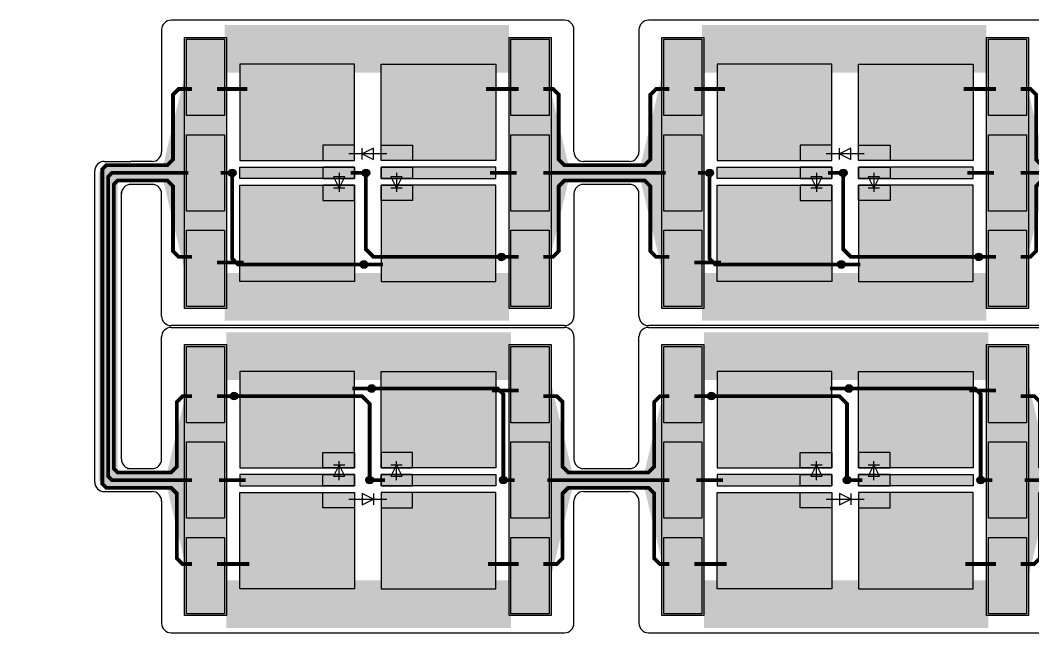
# Model space of a CAD drawing. Extents: x 1822 to 2392, y 725 to 1125.
# Drawn here: x 1884.5 to 1937.5, y 821.1 to 853.2 of the extents above; entities that cross this region are included whole.
import ezdxf

# ---------------------------------------------------------------- set-up
doc = ezdxf.new("R2010")
doc.units = 0
doc.header["$LTSCALE"] = 0.2
for name, color, linetype in [('BS', 1, 'CONTINUOUS'), ('Durchsteiger', 3, 'CONTINUOUS'), ('LED', 7, 'CONTINUOUS'), ('LS', 5, 'CONTINUOUS'), ('Rand', 6, 'CONTINUOUS')]:
    doc.layers.add(name, color=color, linetype=linetype)

msp = doc.modelspace()

# ---------------------------------------------------------------- hatches: boundary and pattern name
at = {"layer": 'BS'}
h = msp.add_hatch(color=256, dxfattribs=at)
h.paths.add_polyline_path([(1893.2, 838.2), (1895.2, 838.2), (1895.2, 842.2), (1893.2, 842.2)])
h.paths.add_polyline_path([(1893.2, 843.2), (1895.2, 843.2), (1895.2, 847.2), (1893.2, 847.2)])
h.paths.add_polyline_path([(1893.2, 848.2), (1895.2, 848.2), (1895.2, 852.2), (1893.2, 852.2)])
h = msp.add_hatch(color=256, dxfattribs=at)
h.paths.add_polyline_path([(1910.2, 838.2), (1912.2, 838.2), (1912.2, 842.2), (1910.2, 842.2)])
h.paths.add_polyline_path([(1910.2, 843.2), (1912.2, 843.2), (1912.2, 847.2), (1910.2, 847.2)])
h.paths.add_polyline_path([(1910.2, 848.2), (1912.2, 848.2), (1912.2, 852.2), (1910.2, 852.2)])
h = msp.add_hatch(color=256, dxfattribs=at)
h.paths.add_polyline_path([(1918.2, 838.2), (1920.2, 838.2), (1920.2, 842.2), (1918.2, 842.2)])
h.paths.add_polyline_path([(1918.2, 843.2), (1920.2, 843.2), (1920.2, 847.2), (1918.2, 847.2)])
h.paths.add_polyline_path([(1918.2, 848.2), (1920.2, 848.2), (1920.2, 852.2), (1918.2, 852.2)])
h = msp.add_hatch(color=256, dxfattribs=at)
h.paths.add_polyline_path([(1935.2, 838.2), (1937.2, 838.2), (1937.2, 842.2), (1935.2, 842.2)])
h.paths.add_polyline_path([(1935.2, 843.2), (1937.2, 843.2), (1937.2, 847.2), (1935.2, 847.2)])
h.paths.add_polyline_path([(1935.2, 848.2), (1937.2, 848.2), (1937.2, 852.2), (1935.2, 852.2)])
h = msp.add_hatch(color=256, dxfattribs=at)
h.paths.add_polyline_path([(1909.4, 839.5), (1909.4, 844.55), (1905.05, 844.55), (1905.05, 843.75), (1903.4, 843.75), (1903.4, 839.5)])
h.paths.add_polyline_path([(1909.4, 844.9), (1909.4, 845.5), (1905.05, 845.5), (1905.05, 844.9)])
h.paths.add_polyline_path([(1909.4, 845.85), (1909.4, 850.9), (1903.4, 850.9), (1903.4, 846.65), (1905.05, 846.65), (1905.05, 845.85)])
h.paths.add_polyline_path([(1900.35, 845.85), (1900.35, 846.65), (1902, 846.65), (1902, 850.9), (1896, 850.9), (1896, 845.85)])
h.paths.add_polyline_path([(1900.35, 844.9), (1900.35, 845.5), (1896, 845.5), (1896, 844.9)])
h.paths.add_polyline_path([(1902, 839.5), (1902, 843.75), (1900.35, 843.75), (1900.35, 844.55), (1896, 844.55), (1896, 839.5)])
h.paths.add_polyline_path([(1902, 843.75), (1902, 844.55), (1901.275, 844.55), (1901.2, 844.4), (1901.125, 844.55), (1900.35, 844.55), (1900.35, 843.75)], flags=17)
h.paths.add_polyline_path([(1902, 844.9), (1902, 845.5), (1900.35, 845.5), (1900.35, 844.9), (1900.95, 844.9), (1900.9, 845), (1901.5, 845), (1901.45, 844.9)])
h.paths.add_polyline_path([(1902, 845.85), (1902, 846.65), (1900.35, 846.65), (1900.35, 845.85)], flags=17)
h.paths.add_polyline_path([(1905.05, 845.85), (1905.05, 846.65), (1903.4, 846.65), (1903.4, 845.85)], flags=16)
h.paths.add_polyline_path([(1905.05, 844.9), (1905.05, 845.5), (1903.4, 845.5), (1903.4, 844.9), (1903.95, 844.9), (1903.9, 845), (1904.5, 845), (1904.45, 844.9)])
h.paths.add_polyline_path([(1905.05, 843.75), (1905.05, 844.55), (1904.275, 844.55), (1904.2, 844.4), (1904.125, 844.55), (1903.4, 844.55), (1903.4, 843.75)], flags=17)
h = msp.add_hatch(color=256, dxfattribs=at)
h.paths.add_polyline_path([(1934.4, 839.5), (1934.4, 844.55), (1930.05, 844.55), (1930.05, 843.75), (1928.4, 843.75), (1928.4, 839.5)])
h.paths.add_polyline_path([(1934.4, 844.9), (1934.4, 845.5), (1930.05, 845.5), (1930.05, 844.9)])
h.paths.add_polyline_path([(1934.4, 845.85), (1934.4, 850.9), (1928.4, 850.9), (1928.4, 846.65), (1930.05, 846.65), (1930.05, 845.85)])
h.paths.add_polyline_path([(1925.35, 845.85), (1925.35, 846.65), (1927, 846.65), (1927, 850.9), (1921, 850.9), (1921, 845.85)])
h.paths.add_polyline_path([(1925.35, 844.9), (1925.35, 845.5), (1921, 845.5), (1921, 844.9)])
h.paths.add_polyline_path([(1927, 839.5), (1927, 843.75), (1925.35, 843.75), (1925.35, 844.55), (1921, 844.55), (1921, 839.5)])
h.paths.add_polyline_path([(1927, 843.75), (1927, 844.55), (1926.275, 844.55), (1926.2, 844.4), (1926.125, 844.55), (1925.35, 844.55), (1925.35, 843.75)], flags=17)
h.paths.add_polyline_path([(1927, 844.9), (1927, 845.5), (1925.35, 845.5), (1925.35, 844.9), (1925.95, 844.9), (1925.9, 845), (1926.5, 845), (1926.45, 844.9)])
h.paths.add_polyline_path([(1927, 845.85), (1927, 846.65), (1925.35, 846.65), (1925.35, 845.85)], flags=17)
h.paths.add_polyline_path([(1930.05, 845.85), (1930.05, 846.65), (1928.4, 846.65), (1928.4, 845.85)], flags=16)
h.paths.add_polyline_path([(1930.05, 844.9), (1930.05, 845.5), (1928.4, 845.5), (1928.4, 844.9), (1928.95, 844.9), (1928.9, 845), (1929.5, 845), (1929.45, 844.9)])
h.paths.add_polyline_path([(1930.05, 843.75), (1930.05, 844.55), (1929.275, 844.55), (1929.2, 844.4), (1929.125, 844.55), (1928.4, 844.55), (1928.4, 843.75)], flags=17)
h = msp.add_hatch(color=256, dxfattribs=at)
h.paths.add_polyline_path([(1895.2, 836.1), (1893.2, 836.1), (1893.2, 832.1), (1895.2, 832.1)])
h.paths.add_polyline_path([(1895.2, 831.1), (1893.2, 831.1), (1893.2, 827.1), (1895.2, 827.1)])
h.paths.add_polyline_path([(1895.2, 826.1), (1893.2, 826.1), (1893.2, 822.1), (1895.2, 822.1)])
h = msp.add_hatch(color=256, dxfattribs=at)
h.paths.add_polyline_path([(1912.2, 836.1), (1910.2, 836.1), (1910.2, 832.1), (1912.2, 832.1)])
h.paths.add_polyline_path([(1912.2, 831.1), (1910.2, 831.1), (1910.2, 827.1), (1912.2, 827.1)])
h.paths.add_polyline_path([(1912.2, 826.1), (1910.2, 826.1), (1910.2, 822.1), (1912.2, 822.1)])
h = msp.add_hatch(color=256, dxfattribs=at)
h.paths.add_polyline_path([(1920.2, 836.1), (1918.2, 836.1), (1918.2, 832.1), (1920.2, 832.1)])
h.paths.add_polyline_path([(1920.2, 831.1), (1918.2, 831.1), (1918.2, 827.1), (1920.2, 827.1)])
h.paths.add_polyline_path([(1920.2, 826.1), (1918.2, 826.1), (1918.2, 822.1), (1920.2, 822.1)])
h = msp.add_hatch(color=256, dxfattribs=at)
h.paths.add_polyline_path([(1937.2, 836.1), (1935.2, 836.1), (1935.2, 832.1), (1937.2, 832.1)])
h.paths.add_polyline_path([(1937.2, 831.1), (1935.2, 831.1), (1935.2, 827.1), (1937.2, 827.1)])
h.paths.add_polyline_path([(1937.2, 826.1), (1935.2, 826.1), (1935.2, 822.1), (1937.2, 822.1)])
h = msp.add_hatch(color=256, dxfattribs=at)
h.paths.add_polyline_path([(1896, 834.8), (1896, 829.75), (1900.35, 829.75), (1900.35, 830.55), (1902, 830.55), (1902, 834.8)])
h.paths.add_polyline_path([(1896, 829.4), (1896, 828.8), (1900.35, 828.8), (1900.35, 829.4)])
h.paths.add_polyline_path([(1896, 828.45), (1896, 823.4), (1902, 823.4), (1902, 827.65), (1900.35, 827.65), (1900.35, 828.45)])
h.paths.add_polyline_path([(1905.05, 828.45), (1905.05, 827.65), (1903.4, 827.65), (1903.4, 823.4), (1909.4, 823.4), (1909.4, 828.45)])
h.paths.add_polyline_path([(1905.05, 829.4), (1905.05, 828.8), (1909.4, 828.8), (1909.4, 829.4)])
h.paths.add_polyline_path([(1903.4, 834.8), (1903.4, 830.55), (1905.05, 830.55), (1905.05, 829.75), (1909.4, 829.75), (1909.4, 834.8)])
h.paths.add_polyline_path([(1903.4, 830.55), (1903.4, 829.75), (1904.125, 829.75), (1904.2, 829.9), (1904.275, 829.75), (1905.05, 829.75), (1905.05, 830.55)], flags=17)
h.paths.add_polyline_path([(1903.4, 829.4), (1903.4, 828.8), (1905.05, 828.8), (1905.05, 829.4), (1904.45, 829.4), (1904.5, 829.3), (1903.9, 829.3), (1903.95, 829.4)])
h.paths.add_polyline_path([(1903.4, 828.45), (1903.4, 827.65), (1905.05, 827.65), (1905.05, 828.45)], flags=17)
h.paths.add_polyline_path([(1900.35, 828.45), (1900.35, 827.65), (1902, 827.65), (1902, 828.45)], flags=16)
h.paths.add_polyline_path([(1900.35, 829.4), (1900.35, 828.8), (1902, 828.8), (1902, 829.4), (1901.45, 829.4), (1901.5, 829.3), (1900.9, 829.3), (1900.95, 829.4)])
h.paths.add_polyline_path([(1900.35, 830.55), (1900.35, 829.75), (1901.125, 829.75), (1901.2, 829.9), (1901.275, 829.75), (1902, 829.75), (1902, 830.55)], flags=17)
h = msp.add_hatch(color=256, dxfattribs=at)
h.paths.add_polyline_path([(1921, 834.8), (1921, 829.75), (1925.35, 829.75), (1925.35, 830.55), (1927, 830.55), (1927, 834.8)])
h.paths.add_polyline_path([(1921, 829.4), (1921, 828.8), (1925.35, 828.8), (1925.35, 829.4)])
h.paths.add_polyline_path([(1921, 828.45), (1921, 823.4), (1927, 823.4), (1927, 827.65), (1925.35, 827.65), (1925.35, 828.45)])
h.paths.add_polyline_path([(1930.05, 828.45), (1930.05, 827.65), (1928.4, 827.65), (1928.4, 823.4), (1934.4, 823.4), (1934.4, 828.45)])
h.paths.add_polyline_path([(1930.05, 829.4), (1930.05, 828.8), (1934.4, 828.8), (1934.4, 829.4)])
h.paths.add_polyline_path([(1928.4, 834.8), (1928.4, 830.55), (1930.05, 830.55), (1930.05, 829.75), (1934.4, 829.75), (1934.4, 834.8)])
h.paths.add_polyline_path([(1928.4, 830.55), (1928.4, 829.75), (1929.125, 829.75), (1929.2, 829.9), (1929.275, 829.75), (1930.05, 829.75), (1930.05, 830.55)], flags=17)
h.paths.add_polyline_path([(1928.4, 829.4), (1928.4, 828.8), (1930.05, 828.8), (1930.05, 829.4), (1929.45, 829.4), (1929.5, 829.3), (1928.9, 829.3), (1928.95, 829.4)])
h.paths.add_polyline_path([(1928.4, 828.45), (1928.4, 827.65), (1930.05, 827.65), (1930.05, 828.45)], flags=17)
h.paths.add_polyline_path([(1925.35, 828.45), (1925.35, 827.65), (1927, 827.65), (1927, 828.45)], flags=16)
h.paths.add_polyline_path([(1925.35, 829.4), (1925.35, 828.8), (1927, 828.8), (1927, 829.4), (1926.45, 829.4), (1926.5, 829.3), (1925.9, 829.3), (1925.95, 829.4)])
h.paths.add_polyline_path([(1925.35, 830.55), (1925.35, 829.75), (1926.125, 829.75), (1926.2, 829.9), (1926.275, 829.75), (1927, 829.75), (1927, 830.55)], flags=17)
at = {"layer": 'Durchsteiger'}
for points in [[(1895.6, 845, 1), (1895.6, 845.4, 1)], [(1902.6, 845, 1), (1902.6, 845.4, 1)], [(1920.6, 845, 1), (1920.6, 845.4, 1)], [(1927.6, 845, 1), (1927.6, 845.4, 1)], [(1909.7, 840.6, 1), (1909.7, 841, 1)], [(1934.7, 840.6, 1), (1934.7, 841, 1)], [(1902.5, 840.2, 1), (1902.5, 840.6, 1)], [(1927.5, 840.2, 1), (1927.5, 840.6, 1)], [(1902.9, 834.1, 1), (1902.9, 833.7, 1)], [(1927.9, 834.1, 1), (1927.9, 833.7, 1)], [(1895.7, 833.7, 1), (1895.7, 833.3, 1)], [(1920.7, 833.7, 1), (1920.7, 833.3, 1)], [(1902.8, 829.3, 1), (1902.8, 828.9, 1)], [(1909.8, 829.3, 1), (1909.8, 828.9, 1)], [(1927.8, 829.3, 1), (1927.8, 828.9, 1)], [(1934.8, 829.3, 1), (1934.8, 828.9, 1)]]:
    msp.add_hatch(color=256, dxfattribs=at).paths.add_polyline_path(points)
at = {"layer": 'LS'}
for points in [[(1895.3, 852.3), (1893.1, 852.3), (1893.1, 838.1), (1895.3, 838.1)], [(1912.3, 852.3), (1910.1, 852.3), (1910.1, 838.1), (1912.3, 838.1)], [(1920.3, 852.3), (1918.1, 852.3), (1918.1, 838.1), (1920.3, 838.1)], [(1937.3, 852.3), (1935.1, 852.3), (1935.1, 838.1), (1937.3, 838.1)], [(1895.3, 836.2), (1893.1, 836.2), (1893.1, 822), (1895.3, 822)], [(1912.3, 836.2), (1910.1, 836.2), (1910.1, 822), (1912.3, 822)], [(1920.3, 836.2), (1918.1, 836.2), (1918.1, 822), (1920.3, 822)], [(1937.3, 836.2), (1935.1, 836.2), (1935.1, 822), (1937.3, 822)]]:
    msp.add_hatch(color=256, dxfattribs=at).paths.add_polyline_path(points)

# ---------------------------------------------------------------- linework, layer by layer
at = {"layer": 'BS'}
for p, q in [((1902.7, 845.3), (1902.7, 845.1)), ((1927.7, 845.3), (1927.7, 845.1)), ((1902.8, 845.2), (1902.6, 845.2)), ((1927.8, 845.2), (1927.6, 845.2)), ((1902.6, 829.1), (1902.8, 829.1)), ((1902.7, 829), (1902.7, 829.2)), ((1927.6, 829.1), (1927.8, 829.1)), ((1927.7, 829), (1927.7, 829.2))]:
    msp.add_line(p, q, dxfattribs=at)
for points in [[(1895.2, 852.2), (1895.2, 848.2), (1893.2, 848.2), (1893.2, 852.2)], [(1912.2, 852.2), (1912.2, 848.2), (1910.2, 848.2), (1910.2, 852.2)], [(1920.2, 852.2), (1920.2, 848.2), (1918.2, 848.2), (1918.2, 852.2)], [(1937.2, 852.2), (1937.2, 848.2), (1935.2, 848.2), (1935.2, 852.2)], [(1902, 845.85), (1902, 850.9), (1896, 850.9), (1896, 845.85)], [(1903.4, 845.85), (1903.4, 850.9), (1909.4, 850.9), (1909.4, 845.85)], [(1927, 845.85), (1927, 850.9), (1921, 850.9), (1921, 845.85)], [(1928.4, 845.85), (1928.4, 850.9), (1934.4, 850.9), (1934.4, 845.85)], [(1895.2, 847.2), (1895.2, 843.2), (1893.2, 843.2), (1893.2, 847.2)], [(1912.2, 847.2), (1912.2, 843.2), (1910.2, 843.2), (1910.2, 847.2)], [(1920.2, 847.2), (1920.2, 843.2), (1918.2, 843.2), (1918.2, 847.2)], [(1937.2, 847.2), (1937.2, 843.2), (1935.2, 843.2), (1935.2, 847.2)], [(1900.35, 846.65), (1900.35, 845.85), (1902, 845.85), (1902, 846.65)], [(1905.05, 846.65), (1905.05, 845.85), (1903.4, 845.85), (1903.4, 846.65)], [(1925.35, 846.65), (1925.35, 845.85), (1927, 845.85), (1927, 846.65)], [(1930.05, 846.65), (1930.05, 845.85), (1928.4, 845.85), (1928.4, 846.65)], [(1902, 845.5), (1902, 844.9), (1896, 844.9), (1896, 845.5)], [(1900.35, 845.5), (1900.35, 844.9), (1902, 844.9), (1902, 845.5)], [(1905.05, 845.5), (1905.05, 844.9), (1903.4, 844.9), (1903.4, 845.5)], [(1903.4, 845.5), (1903.4, 844.9), (1909.4, 844.9), (1909.4, 845.5)], [(1927, 845.5), (1927, 844.9), (1921, 844.9), (1921, 845.5)], [(1925.35, 845.5), (1925.35, 844.9), (1927, 844.9), (1927, 845.5)], [(1930.05, 845.5), (1930.05, 844.9), (1928.4, 844.9), (1928.4, 845.5)], [(1928.4, 845.5), (1928.4, 844.9), (1934.4, 844.9), (1934.4, 845.5)], [(1902, 844.55), (1902, 839.5), (1896, 839.5), (1896, 844.55)], [(1900.35, 844.55), (1900.35, 843.75), (1902, 843.75), (1902, 844.55)], [(1905.05, 844.55), (1905.05, 843.75), (1903.4, 843.75), (1903.4, 844.55)], [(1903.4, 844.55), (1903.4, 839.5), (1909.4, 839.5), (1909.4, 844.55)], [(1927, 844.55), (1927, 839.5), (1921, 839.5), (1921, 844.55)], [(1925.35, 844.55), (1925.35, 843.75), (1927, 843.75), (1927, 844.55)], [(1930.05, 844.55), (1930.05, 843.75), (1928.4, 843.75), (1928.4, 844.55)], [(1928.4, 844.55), (1928.4, 839.5), (1934.4, 839.5), (1934.4, 844.55)], [(1895.2, 842.2), (1895.2, 838.2), (1893.2, 838.2), (1893.2, 842.2)], [(1912.2, 842.2), (1912.2, 838.2), (1910.2, 838.2), (1910.2, 842.2)], [(1920.2, 842.2), (1920.2, 838.2), (1918.2, 838.2), (1918.2, 842.2)], [(1937.2, 842.2), (1937.2, 838.2), (1935.2, 838.2), (1935.2, 842.2)], [(1893.2, 832.1), (1893.2, 836.1), (1895.2, 836.1), (1895.2, 832.1)], [(1910.2, 832.1), (1910.2, 836.1), (1912.2, 836.1), (1912.2, 832.1)], [(1918.2, 832.1), (1918.2, 836.1), (1920.2, 836.1), (1920.2, 832.1)], [(1935.2, 832.1), (1935.2, 836.1), (1937.2, 836.1), (1937.2, 832.1)], [(1902, 829.75), (1902, 834.8), (1896, 834.8), (1896, 829.75)], [(1903.4, 829.75), (1903.4, 834.8), (1909.4, 834.8), (1909.4, 829.75)], [(1927, 829.75), (1927, 834.8), (1921, 834.8), (1921, 829.75)], [(1928.4, 829.75), (1928.4, 834.8), (1934.4, 834.8), (1934.4, 829.75)], [(1893.2, 827.1), (1893.2, 831.1), (1895.2, 831.1), (1895.2, 827.1)], [(1910.2, 827.1), (1910.2, 831.1), (1912.2, 831.1), (1912.2, 827.1)], [(1918.2, 827.1), (1918.2, 831.1), (1920.2, 831.1), (1920.2, 827.1)], [(1935.2, 827.1), (1935.2, 831.1), (1937.2, 831.1), (1937.2, 827.1)], [(1900.35, 829.75), (1900.35, 830.55), (1902, 830.55), (1902, 829.75)], [(1905.05, 829.75), (1905.05, 830.55), (1903.4, 830.55), (1903.4, 829.75)], [(1925.35, 829.75), (1925.35, 830.55), (1927, 830.55), (1927, 829.75)], [(1930.05, 829.75), (1930.05, 830.55), (1928.4, 830.55), (1928.4, 829.75)], [(1902, 828.8), (1902, 829.4), (1896, 829.4), (1896, 828.8)], [(1900.35, 828.8), (1900.35, 829.4), (1902, 829.4), (1902, 828.8)], [(1905.05, 828.8), (1905.05, 829.4), (1903.4, 829.4), (1903.4, 828.8)], [(1903.4, 828.8), (1903.4, 829.4), (1909.4, 829.4), (1909.4, 828.8)], [(1927, 828.8), (1927, 829.4), (1921, 829.4), (1921, 828.8)], [(1925.35, 828.8), (1925.35, 829.4), (1927, 829.4), (1927, 828.8)], [(1930.05, 828.8), (1930.05, 829.4), (1928.4, 829.4), (1928.4, 828.8)], [(1928.4, 828.8), (1928.4, 829.4), (1934.4, 829.4), (1934.4, 828.8)], [(1902, 828.45), (1902, 823.4), (1896, 823.4), (1896, 828.45)], [(1900.35, 827.65), (1900.35, 828.45), (1902, 828.45), (1902, 827.65)], [(1905.05, 827.65), (1905.05, 828.45), (1903.4, 828.45), (1903.4, 827.65)], [(1903.4, 828.45), (1903.4, 823.4), (1909.4, 823.4), (1909.4, 828.45)], [(1927, 828.45), (1927, 823.4), (1921, 823.4), (1921, 828.45)], [(1925.35, 827.65), (1925.35, 828.45), (1927, 828.45), (1927, 827.65)], [(1930.05, 827.65), (1930.05, 828.45), (1928.4, 828.45), (1928.4, 827.65)], [(1928.4, 828.45), (1928.4, 823.4), (1934.4, 823.4), (1934.4, 828.45)], [(1893.2, 822.1), (1893.2, 826.1), (1895.2, 826.1), (1895.2, 822.1)], [(1910.2, 822.1), (1910.2, 826.1), (1912.2, 826.1), (1912.2, 822.1)], [(1918.2, 822.1), (1918.2, 826.1), (1920.2, 826.1), (1920.2, 822.1)], [(1935.2, 822.1), (1935.2, 826.1), (1937.2, 826.1), (1937.2, 822.1)]]:
    msp.add_lwpolyline(points, close=True, dxfattribs=at)
at = {"layer": 'BS', "const_width": 0.2}
for points in [[(1893.5, 849.6), (1892.8, 849.6), (1892.5, 849.3), (1892.5, 845.9), (1892.2, 845.6), (1890.3, 845.6)], [(1896.4, 849.6), (1894.8, 849.6)], [(1910.6, 849.6), (1908.9, 849.6)], [(1915.3, 845.6), (1913, 845.6), (1912.7, 845.9), (1912.7, 849.3), (1912.4, 849.6), (1911.9, 849.6)], [(1918.5, 849.6), (1917.8, 849.6), (1917.5, 849.3), (1917.5, 845.9), (1917.2, 845.6), (1915.3, 845.6)], [(1921.4, 849.6), (1919.8, 849.6)], [(1935.6, 849.6), (1933.9, 849.6)], [(1940.3, 845.6), (1938, 845.6), (1937.7, 845.9), (1937.7, 849.3), (1937.4, 849.6), (1936.9, 849.6)], [(1890.3, 828.7), (1889, 828.7), (1888.8, 828.9), (1888.8, 845.4), (1889, 845.6), (1890.3, 845.6)], [(1890.3, 829.1), (1889.3, 829.1), (1889.1, 829.3), (1889.1, 845), (1889.3, 845.2), (1890.3, 845.2)], [(1893.3, 845.2), (1890.3, 845.2)], [(1895.5, 845.2), (1895, 845.2)], [(1902.5, 845.2), (1901.8, 845.2)], [(1910.5, 845.2), (1909.1, 845.2)], [(1915.3, 845.2), (1911.9, 845.2)], [(1918.3, 845.2), (1915.3, 845.2)], [(1920.5, 845.2), (1920, 845.2)], [(1927.5, 845.2), (1926.8, 845.2)], [(1935.5, 845.2), (1934.1, 845.2)], [(1940.3, 845.2), (1936.9, 845.2)], [(1890.3, 829.5), (1889.6, 829.5), (1889.4, 829.7), (1889.4, 844.6), (1889.6, 844.8), (1890.3, 844.8)], [(1893.5, 840.8), (1892.8, 840.8), (1892.5, 841.1), (1892.5, 844.5), (1892.2, 844.8), (1890.3, 844.8)], [(1915.3, 844.8), (1913, 844.8), (1912.7, 844.5), (1912.7, 841.1), (1912.4, 840.8), (1911.9, 840.8)], [(1918.5, 840.8), (1917.8, 840.8), (1917.5, 841.1), (1917.5, 844.5), (1917.2, 844.8), (1915.3, 844.8)], [(1940.3, 844.8), (1938, 844.8), (1937.7, 844.5), (1937.7, 841.1), (1937.4, 840.8), (1936.9, 840.8)], [(1896.2, 840.5), (1894.8, 840.5)], [(1903.5, 840.4), (1902.6, 840.4)], [(1909.8, 840.8), (1910.6, 840.8)], [(1921.2, 840.5), (1919.8, 840.5)], [(1928.5, 840.4), (1927.6, 840.4)], [(1934.8, 840.8), (1935.6, 840.8)], [(1890.1, 829.5), (1892.4, 829.5), (1892.7, 829.8), (1892.7, 833.2), (1893, 833.5), (1893.5, 833.5)], [(1895.6, 833.5), (1894.8, 833.5)], [(1901.9, 833.9), (1902.8, 833.9)], [(1909.2, 833.8), (1910.6, 833.8)], [(1911.9, 833.5), (1912.6, 833.5), (1912.9, 833.2), (1912.9, 829.8), (1913.2, 829.5), (1915.1, 829.5)], [(1915.1, 829.5), (1917.4, 829.5), (1917.7, 829.8), (1917.7, 833.2), (1918, 833.5), (1918.5, 833.5)], [(1920.6, 833.5), (1919.8, 833.5)], [(1926.9, 833.9), (1927.8, 833.9)], [(1934.2, 833.8), (1935.6, 833.8)], [(1936.9, 833.5), (1937.6, 833.5), (1937.9, 833.2), (1937.9, 829.8), (1938.2, 829.5), (1940.1, 829.5)], [(1890.1, 829.1), (1893.5, 829.1)], [(1890.1, 828.7), (1892.4, 828.7), (1892.7, 828.4), (1892.7, 825), (1893, 824.7), (1893.5, 824.7)], [(1894.9, 829.1), (1896.3, 829.1)], [(1902.9, 829.1), (1903.6, 829.1)], [(1909.9, 829.1), (1910.4, 829.1)], [(1911.9, 824.7), (1912.6, 824.7), (1912.9, 825), (1912.9, 828.4), (1913.2, 828.7), (1915.1, 828.7)], [(1912.1, 829.1), (1915.1, 829.1)], [(1915.1, 829.1), (1918.5, 829.1)], [(1915.1, 828.7), (1917.4, 828.7), (1917.7, 828.4), (1917.7, 825), (1918, 824.7), (1918.5, 824.7)], [(1919.9, 829.1), (1921.3, 829.1)], [(1927.9, 829.1), (1928.6, 829.1)], [(1934.9, 829.1), (1935.4, 829.1)], [(1936.9, 824.7), (1937.6, 824.7), (1937.9, 825), (1937.9, 828.4), (1938.2, 828.7), (1940.1, 828.7)], [(1937.1, 829.1), (1940.1, 829.1)], [(1894.8, 824.7), (1896.5, 824.7)], [(1909, 824.7), (1910.6, 824.7)], [(1919.8, 824.7), (1921.5, 824.7)], [(1934, 824.7), (1935.6, 824.7)]]:
    msp.add_lwpolyline(points, dxfattribs=at)
at = {"layer": 'Durchsteiger'}
for centre in [(1895.6, 845.2), (1902.6, 845.2), (1920.6, 845.2), (1927.6, 845.2), (1909.7, 840.8), (1934.7, 840.8), (1902.5, 840.4), (1927.5, 840.4), (1902.9, 833.9), (1927.9, 833.9), (1895.7, 833.5), (1920.7, 833.5), (1902.8, 829.1), (1909.8, 829.1), (1927.8, 829.1), (1934.8, 829.1)]:
    msp.add_circle(centre, 0.2, dxfattribs=at)
at = {"layer": 'LED'}
for p, q in [((1903, 846.5), (1902.4, 846.2)), ((1902.4, 845.9), (1902.4, 846.5)), ((1903, 845.9), (1903, 846.5)), ((1928, 846.5), (1927.4, 846.2)), ((1927.4, 845.9), (1927.4, 846.5)), ((1928, 845.9), (1928, 846.5)), ((1903.7, 846.2), (1901.7, 846.2)), ((1902.4, 846.2), (1903, 845.9)), ((1928.7, 846.2), (1926.7, 846.2)), ((1927.4, 846.2), (1928, 845.9)), ((1901.5, 845), (1900.9, 845)), ((1900.9, 845), (1901.2, 844.4)), ((1901.2, 845.2), (1901.2, 844.2)), ((1901.2, 844.4), (1901.5, 845)), ((1904.5, 845), (1903.9, 845)), ((1903.9, 845), (1904.2, 844.4)), ((1904.2, 845.2), (1904.2, 844.2)), ((1904.2, 844.4), (1904.5, 845)), ((1926.5, 845), (1925.9, 845)), ((1925.9, 845), (1926.2, 844.4)), ((1926.2, 845.2), (1926.2, 844.2)), ((1926.2, 844.4), (1926.5, 845)), ((1929.5, 845), (1928.9, 845)), ((1928.9, 845), (1929.2, 844.4)), ((1929.2, 845.2), (1929.2, 844.2)), ((1929.2, 844.4), (1929.5, 845)), ((1901.5, 844.4), (1900.9, 844.4)), ((1904.5, 844.4), (1903.9, 844.4)), ((1926.5, 844.4), (1925.9, 844.4)), ((1929.5, 844.4), (1928.9, 844.4)), ((1901.2, 829.9), (1900.9, 829.3)), ((1900.9, 829.9), (1901.5, 829.9)), ((1901.2, 829.1), (1901.2, 830.1)), ((1901.5, 829.3), (1901.2, 829.9)), ((1904.2, 829.9), (1903.9, 829.3)), ((1903.9, 829.9), (1904.5, 829.9)), ((1904.2, 829.1), (1904.2, 830.1)), ((1904.5, 829.3), (1904.2, 829.9)), ((1926.2, 829.9), (1925.9, 829.3)), ((1925.9, 829.9), (1926.5, 829.9)), ((1926.2, 829.1), (1926.2, 830.1)), ((1926.5, 829.3), (1926.2, 829.9)), ((1929.2, 829.9), (1928.9, 829.3)), ((1928.9, 829.9), (1929.5, 829.9)), ((1929.2, 829.1), (1929.2, 830.1)), ((1929.5, 829.3), (1929.2, 829.9)), ((1900.9, 829.3), (1901.5, 829.3)), ((1903.9, 829.3), (1904.5, 829.3)), ((1925.9, 829.3), (1926.5, 829.3)), ((1928.9, 829.3), (1929.5, 829.3)), ((1902.4, 828.4), (1902.4, 827.8)), ((1903, 828.1), (1902.4, 828.4)), ((1903, 828.4), (1903, 827.8)), ((1927.4, 828.4), (1927.4, 827.8)), ((1928, 828.1), (1927.4, 828.4)), ((1928, 828.4), (1928, 827.8)), ((1901.7, 828.1), (1903.7, 828.1)), ((1902.4, 827.8), (1903, 828.1)), ((1926.7, 828.1), (1928.7, 828.1)), ((1927.4, 827.8), (1928, 828.1))]:
    msp.add_line(p, q, dxfattribs=at)
at = {"layer": 'LS'}
for points in [[(1892, 845.2, 0.9, 11, 0), (1893.2, 845.2, 15, 15, 0)], [(1913.2, 845.2, 0.9, 11, 0), (1912, 845.2, 15, 15, 0)], [(1917, 845.2, 0.9, 11, 0), (1918.2, 845.2, 15, 15, 0)], [(1938.2, 845.2, 0.9, 11, 0), (1937, 845.2, 15, 15, 0)], [(1942, 845.2, 0.9, 11, 0), (1943.2, 845.2, 15, 15, 0)], [(1892.2, 829.1, 0.9, 11, 0), (1893.4, 829.1, 15, 15, 0)], [(1913.4, 829.1, 0.9, 11, 0), (1912.2, 829.1, 15, 15, 0)], [(1917.2, 829.1, 0.9, 11, 0), (1918.4, 829.1, 15, 15, 0)], [(1938.4, 829.1, 0.9, 11, 0), (1937.2, 829.1, 15, 15, 0)], [(1942.2, 829.1, 0.9, 11, 0), (1943.4, 829.1, 15, 15, 0)]]:
    msp.add_lwpolyline(points, format="xyseb", dxfattribs=at)
for points, const_width in [([(1910.1, 851.7), (1895.2, 851.7)], 2.5), ([(1935.1, 851.7), (1920.2, 851.7)], 2.5), ([(1890.3, 829.1), (1889.3, 829.1), (1889.1, 829.3), (1889.1, 845), (1889.3, 845.2), (1890.3, 845.2)], 1), ([(1892, 845.2), (1890.3, 845.2)], 0.9), ([(1915.3, 845.2), (1913.2, 845.2)], 0.9), ([(1917, 845.2), (1915.3, 845.2)], 0.9), ([(1902.4, 840.4), (1895.9, 840.4), (1895.6, 840.7), (1895.6, 844.9), (1895.6, 845.1)], 0.2), ([(1909.6, 840.8), (1907.5, 840.8), (1903, 840.8), (1902.6, 841.2), (1902.6, 845.1)], 0.2), ([(1927.4, 840.4), (1920.9, 840.4), (1920.6, 840.7), (1920.6, 844.9), (1920.6, 845.1)], 0.2), ([(1934.6, 840.8), (1932.5, 840.8), (1928, 840.8), (1927.6, 841.2), (1927.6, 845.1)], 0.2), ([(1910.1, 838.7), (1895.2, 838.7)], 2.5), ([(1935.1, 838.7), (1920.2, 838.7)], 2.5), ([(1895.3, 835.6), (1910.2, 835.6)], 2.5), ([(1920.3, 835.6), (1935.2, 835.6)], 2.5), ([(1895.8, 833.5), (1897.9, 833.5), (1902.4, 833.5), (1902.8, 833.1), (1902.8, 829.2)], 0.2), ([(1903, 833.9), (1909.5, 833.9), (1909.8, 833.6), (1909.8, 829.4), (1909.8, 829.2)], 0.2), ([(1920.8, 833.5), (1922.9, 833.5), (1927.4, 833.5), (1927.8, 833.1), (1927.8, 829.2)], 0.2), ([(1928, 833.9), (1934.5, 833.9), (1934.8, 833.6), (1934.8, 829.4), (1934.8, 829.2)], 0.2), ([(1890.1, 829.1), (1892.2, 829.1)], 0.9), ([(1913.4, 829.1), (1915.1, 829.1)], 0.9), ([(1915.1, 829.1), (1917.2, 829.1)], 0.9), ([(1895.3, 822.6), (1910.2, 822.6)], 2.5), ([(1920.3, 822.6), (1935.2, 822.6)], 2.5)]:
    msp.add_lwpolyline(points, dxfattribs=dict(at, const_width=const_width))
for points in [[(1895.3, 852.3), (1895.3, 838.1), (1893.1, 838.1), (1893.1, 852.3)], [(1912.3, 852.3), (1912.3, 838.1), (1910.1, 838.1), (1910.1, 852.3)], [(1920.3, 852.3), (1920.3, 838.1), (1918.1, 838.1), (1918.1, 852.3)], [(1937.3, 852.3), (1937.3, 838.1), (1935.1, 838.1), (1935.1, 852.3)], [(1893.1, 822), (1893.1, 836.2), (1895.3, 836.2), (1895.3, 822)], [(1910.1, 822), (1910.1, 836.2), (1912.3, 836.2), (1912.3, 822)], [(1918.1, 822), (1918.1, 836.2), (1920.3, 836.2), (1920.3, 822)], [(1935.1, 822), (1935.1, 836.2), (1937.3, 836.2), (1937.3, 822)]]:
    msp.add_lwpolyline(points, close=True, dxfattribs=at)
at = {"layer": 'Rand'}
for p, q in [((1913, 853.2), (1892.4, 853.2)), ((1938, 853.2), (1917.4, 853.2)), ((1891.9, 852.7), (1891.9, 846.3)), ((1913.5, 846.3), (1913.5, 852.7)), ((1916.9, 852.7), (1916.9, 846.3)), ((1888.9, 845.8), (1890.3, 845.8)), ((1891.4, 845.8), (1890.3, 845.8)), ((1891.4, 845.8), (1890.3, 845.8)), ((1915.3, 845.8), (1914, 845.8)), ((1915.3, 845.8), (1914, 845.8)), ((1916.4, 845.8), (1915.3, 845.8)), ((1916.4, 845.8), (1915.3, 845.8)), ((1888.4, 829), (1888.4, 845.3)), ((1890.3, 844.7), (1890.3, 844.7)), ((1889.8, 830.2), (1889.8, 844.2)), ((1891.4, 844.6), (1890.3, 844.6)), ((1891.4, 844.6), (1890.3, 844.6)), ((1915.3, 844.6), (1914, 844.6)), ((1915.3, 844.6), (1914, 844.6)), ((1916.4, 844.6), (1915.3, 844.6)), ((1916.4, 844.6), (1915.3, 844.6)), ((1891.9, 837.7), (1891.9, 844.1)), ((1913.5, 844.1), (1913.5, 837.7)), ((1916.9, 837.7), (1916.9, 844.1)), ((1913, 837.2), (1892.4, 837.2)), ((1892.4, 837.1), (1913, 837.1)), ((1938, 837.2), (1917.4, 837.2)), ((1917.4, 837.1), (1938, 837.1)), ((1891.9, 830.2), (1891.9, 836.6)), ((1913.5, 836.6), (1913.5, 830.2)), ((1916.9, 830.2), (1916.9, 836.6)), ((1890.3, 829.9), (1890.3, 829.9)), ((1890.1, 829.7), (1891.4, 829.7)), ((1890.1, 829.7), (1891.4, 829.7)), ((1914, 829.7), (1915.1, 829.7)), ((1914, 829.7), (1915.1, 829.7)), ((1915.1, 829.7), (1916.4, 829.7)), ((1915.1, 829.7), (1916.4, 829.7)), ((1888.9, 828.5), (1890.3, 828.5)), ((1890.1, 828.5), (1891.4, 828.5)), ((1890.1, 828.5), (1891.4, 828.5)), ((1914, 828.5), (1915.1, 828.5)), ((1914, 828.5), (1915.1, 828.5)), ((1915.1, 828.5), (1916.4, 828.5)), ((1915.1, 828.5), (1916.4, 828.5)), ((1891.9, 828), (1891.9, 821.6)), ((1913.5, 821.6), (1913.5, 828)), ((1916.9, 828), (1916.9, 821.6)), ((1892.4, 821.1), (1913, 821.1)), ((1917.4, 821.1), (1938, 821.1))]:
    msp.add_line(p, q, dxfattribs=at)
for centre, start, end in [((1892.4, 852.7), 90, 180), ((1913, 852.7), 0, 90), ((1917.4, 852.7), 90, 180), ((1891.4, 846.3), 270, 0), ((1914, 846.3), 180, 270), ((1916.4, 846.3), 270, 0), ((1888.9, 845.3), 90, 180), ((1890.3, 844.1), 90, 180), ((1891.4, 844.1), 0, 90), ((1914, 844.1), 90, 180), ((1916.4, 844.1), 0, 90), ((1892.4, 837.7), 180, 270), ((1913, 837.7), 270, 0), ((1917.4, 837.7), 180, 270), ((1892.4, 836.6), 90, 180), ((1913, 836.6), 0, 90), ((1917.4, 836.6), 90, 180), ((1890.3, 830.2), 180, 270), ((1891.4, 830.2), 270, 0), ((1914, 830.2), 180, 270), ((1916.4, 830.2), 270, 0), ((1888.9, 829), 180, 270), ((1891.4, 828), 0, 90), ((1914, 828), 90, 180), ((1916.4, 828), 0, 90), ((1892.4, 821.6), 180, 270), ((1913, 821.6), 270, 0), ((1917.4, 821.6), 180, 270)]:
    msp.add_arc(centre, 0.5, start, end, dxfattribs=at)

doc.saveas('drawing.dxf')
